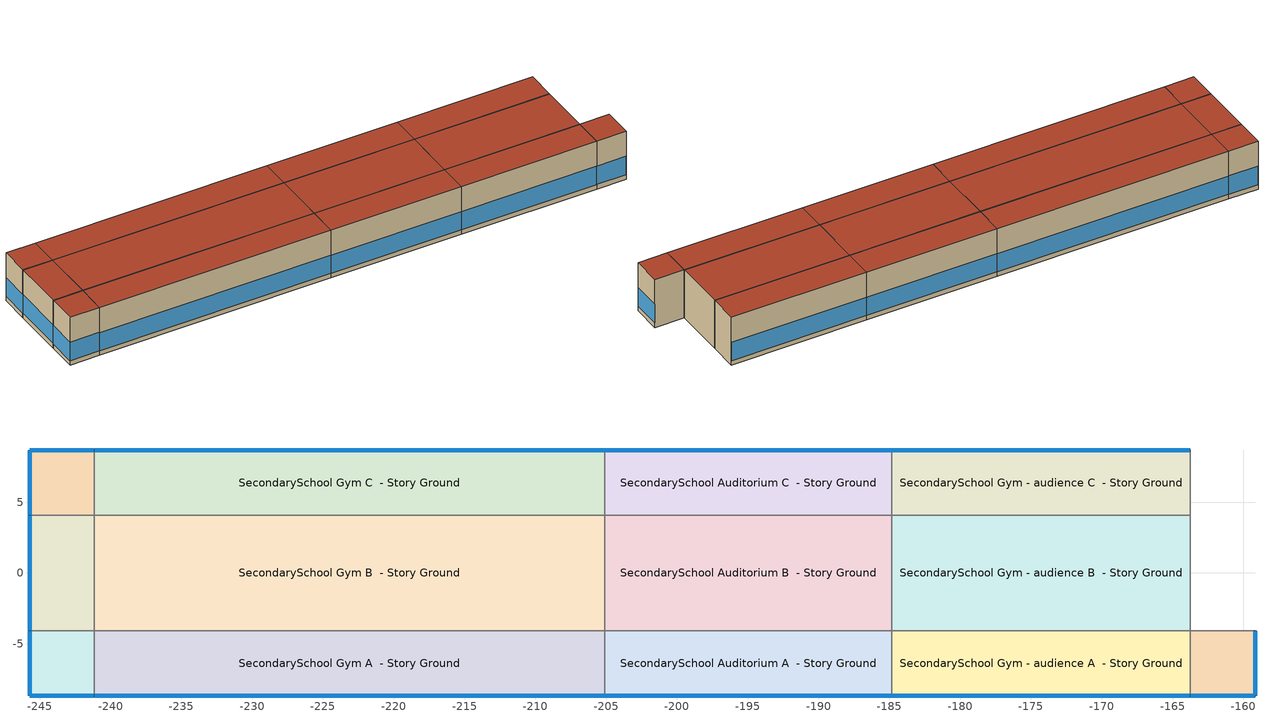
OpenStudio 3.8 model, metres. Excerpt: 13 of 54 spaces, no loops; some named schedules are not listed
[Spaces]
SecondarySchool Gym A end_a - Story Ground
 floor ground (Foundation F 126 Perim 914 Area 209): -245.72,-8.65 -245.72,-4.08 -241.15,-4.08 -241.15,-8.65 z0
 wall outside: -245.72,-4.08 -245.72,-8.65 -241.15,-8.65 z0:7.92
 wall to SecondarySchool Gym B end_a - Story Ground: -241.15,-4.08 -245.72,-4.08 z0:7.92
 wall to SecondarySchool Gym A  - Story Ground: -241.15,-8.65 -241.15,-4.08 z0:7.92
 window (Window U-1.01 SHGC 0.74): -245.7,-8.65 -241.18,-8.65 / -245.72,-4.11 -245.72,-8.63 z0.76:3.81
 roof outside: -241.15,-8.65 -241.15,-4.08 -245.72,-4.08 -245.72,-8.65 z7.92
SecondarySchool Gym B end_a - Story Ground
 floor ground (Foundation F 126 Perim 817 Area 3733): -245.72,-4.08 -245.72,4.08 -241.15,4.08 -241.15,-4.08 z0
 wall outside: -245.72,4.08 -245.72,-4.08 z0:7.92
 wall to SecondarySchool Gym C end_a - Story Ground: -241.15,4.08 -245.72,4.08 z0:7.92
 wall to SecondarySchool Gym B  - Story Ground: -241.15,-4.08 -241.15,4.08 z0:7.92
 window (Window U-1.01 SHGC 0.74): -245.72,4.06 -245.72,-4.06 z0.76:3.79
 roof outside: -241.15,-4.08 -241.15,4.08 -245.72,4.08 -245.72,-4.08 z7.92
SecondarySchool Gym C end_a - Story Ground
 floor ground (Foundation F 126 Perim 914 Area 209): -245.72,4.08 -245.72,8.65 -241.15,8.65 -241.15,4.08 z0
 wall outside: -241.15,8.65 -245.72,8.65 -245.72,4.08 z0:7.92
 wall to SecondarySchool Gym C  - Story Ground: -241.15,4.08 -241.15,8.65 z0:7.92
 window (Window U-1.01 SHGC 0.74): -245.72,8.63 -245.72,4.11 / -241.18,8.65 -245.7,8.65 z0.76:3.81
 roof outside: -241.15,4.08 -241.15,8.65 -245.72,8.65 -245.72,4.08 z7.92
SecondarySchool Gym A  - Story Ground
 floor ground (Foundation F 126 Perim 3604 Area 1648): -241.15,-8.65 -241.15,-4.08 -205.11,-4.08 -205.11,-8.65 z0
 wall outside: -241.15,-8.65 -205.11,-8.65 z0:7.92
 wall to SecondarySchool Gym B  - Story Ground: -205.11,-4.08 -241.15,-4.08 z0:7.92
 wall to SecondarySchool Auditorium A  - Story Ground: -205.11,-8.65 -205.11,-4.08 z0:7.92
 window (Window U-1.01 SHGC 0.74): -241.13,-8.65 -205.13,-8.65 z0.76:3.78
 roof outside: -205.11,-8.65 -205.11,-4.08 -241.15,-4.08 -241.15,-8.65 z7.92
SecondarySchool Gym B  - Story Ground
 floor ground (Foundation F 126 Perim 0 Area 29431): -241.15,-4.08 -241.15,4.08 -205.11,4.08 -205.11,-4.08 z0
 wall to SecondarySchool Gym C  - Story Ground: -205.11,4.08 -241.15,4.08 z0:7.92
 wall to SecondarySchool Auditorium B  - Story Ground: -205.11,-4.08 -205.11,4.08 z0:7.92
 roof outside: -205.11,-4.08 -205.11,4.08 -241.15,4.08 -241.15,-4.08 z7.92
SecondarySchool Gym C  - Story Ground
 floor ground (Foundation F 126 Perim 3604 Area 1648): -241.15,4.08 -241.15,8.65 -205.11,8.65 -205.11,4.08 z0
 wall outside: -205.11,8.65 -241.15,8.65 z0:7.92
 wall to SecondarySchool Auditorium C  - Story Ground: -205.11,4.08 -205.11,8.65 z0:7.92
 window (Window U-1.01 SHGC 0.74): -205.13,8.65 -241.13,8.65 z0.76:3.78
 roof outside: -205.11,4.08 -205.11,8.65 -241.15,8.65 -241.15,4.08 z7.92
SecondarySchool Auditorium A  - Story Ground
 floor ground (Foundation F 126 Perim 2029 Area 9276): -205.11,-8.65 -205.11,-4.08 -184.82,-4.08 -184.82,-8.65 z0
 wall outside: -205.11,-8.65 -184.82,-8.65 z0:7.92
 wall to SecondarySchool Auditorium B  - Story Ground: -184.82,-4.08 -205.11,-4.08 z0:7.92
 wall to SecondarySchool Gym - audience A  - Story Ground: -184.82,-8.65 -184.82,-4.08 z0:7.92
 window (Window U-1.01 SHGC 0.74): -205.08,-8.65 -184.84,-8.65 z0.76:3.78
 roof outside: -184.82,-8.65 -184.82,-4.08 -205.11,-4.08 -205.11,-8.65 z7.92
SecondarySchool Auditorium B  - Story Ground
 floor ground (Foundation F 126 Perim 0 Area 16566): -205.11,-4.08 -205.11,4.08 -184.82,4.08 -184.82,-4.08 z0
 wall to SecondarySchool Auditorium C  - Story Ground: -184.82,4.08 -205.11,4.08 z0:7.92
 wall to SecondarySchool Gym - audience B  - Story Ground: -184.82,-4.08 -184.82,4.08 z0:7.92
 roof outside: -184.82,-4.08 -184.82,4.08 -205.11,4.08 -205.11,-4.08 z7.92
SecondarySchool Auditorium C  - Story Ground
 floor ground (Foundation F 126 Perim 2029 Area 9276): -205.11,4.08 -205.11,8.65 -184.82,8.65 -184.82,4.08 z0
 wall outside: -184.82,8.65 -205.11,8.65 z0:7.92
 wall to SecondarySchool Gym - audience C  - Story Ground: -184.82,4.08 -184.82,8.65 z0:7.92
 window (Window U-1.01 SHGC 0.74): -184.84,8.65 -205.08,8.65 z0.76:3.78
 roof outside: -184.82,4.08 -184.82,8.65 -205.11,8.65 -205.11,4.08 z7.92
SecondarySchool Gym - audience A  - Story Ground
 floor ground (Foundation F 126 Perim 2107 Area 9633): -184.82,-8.65 -184.82,-4.08 -163.75,-4.08 -163.75,-8.65 z0
 wall outside: -184.82,-8.65 -163.75,-8.65 z0:7.92
 wall to SecondarySchool Gym - audience B  - Story Ground: -163.75,-4.08 -184.82,-4.08 z0:7.92
 wall to SecondarySchool Gym - audience A end_b - Story Ground: -163.75,-8.65 -163.75,-4.08 z0:7.92
 window (Window U-1.01 SHGC 0.74): -184.79,-8.65 -163.77,-8.65 z0.76:3.78
 roof outside: -163.75,-8.65 -163.75,-4.08 -184.82,-4.08 -184.82,-8.65 z7.92
SecondarySchool Gym - audience B  - Story Ground
 floor ground (Foundation F 126 Perim 0 Area 17204): -184.82,-4.08 -184.82,4.08 -163.75,4.08 -163.75,-4.08 z0
 wall to SecondarySchool Gym - audience C  - Story Ground: -163.75,4.08 -184.82,4.08 z0:7.92
 wall to SecondarySchool Gym - audience B end_b - Story Ground: -163.75,-4.08 -163.75,4.08 z0:7.92
 roof outside: -163.75,-4.08 -163.75,4.08 -184.82,4.08 -184.82,-4.08 z7.92
SecondarySchool Gym - audience C  - Story Ground
 floor ground (Foundation F 126 Perim 2107 Area 9633): -184.82,4.08 -184.82,8.65 -163.75,8.65 -163.75,4.08 z0
 wall outside: -163.75,8.65 -184.82,8.65 z0:7.92
 wall to SecondarySchool Gym - audience C end_b - Story Ground: -163.75,4.08 -163.75,8.65 z0:7.92
 window (Window U-1.01 SHGC 0.74): -163.77,8.65 -184.79,8.65 z0.76:3.78
 roof outside: -163.75,4.08 -163.75,8.65 -184.82,8.65 -184.82,4.08 z7.92
SecondarySchool Gym - audience A end_b - Story Ground
 floor ground (Foundation F 126 Perim 914 Area 209): -163.75,-8.65 -163.75,-4.08 -159.18,-4.08 -159.18,-8.65 z0
 wall outside: -163.75,-8.65 -159.18,-8.65 -159.18,-4.08 z0:7.92
 wall to SecondarySchool Gym - audience B end_b - Story Ground: -159.18,-4.08 -163.75,-4.08 z0:7.92
 window (Window U-1.01 SHGC 0.74): -163.72,-8.65 -159.2,-8.65 / -159.18,-8.63 -159.18,-4.11 z0.76:3.81
 roof outside: -159.18,-8.65 -159.18,-4.08 -163.75,-4.08 -163.75,-8.65 z7.92
[Site]
Washington Muni_IA_USA: Latitude {deg}=41.28; Longitude {deg}=-91.67; Time Zone {hr}=-6; Elevation {m}=230; Terrain=City
[Site:WaterMainsTemperature]
Calculation Method=Correlation; Annual Average Outdoor Air Temperature {C}=10.0308; Maximum Difference In Monthly Average Outdoor Air Temperatures {deltaC}=29.21
[SizingPeriod:DesignDay] Barometric Pressure {Pa}=98592; Rain Indicator=No; Snow Indicator=No; Day of Month=21; Daylight Saving Time Indicator=No; Humidity Condition Type=Wetbulb; Dry-Bulb Temperature Range Modifier Type=DefaultMultipliers
Name | Maximum Dry-Bulb Temperature {C} | Daily Dry-Bulb Temperature Range {deltaC} | Wind Speed {m/s} | Wind Direction {deg} | Month | Day Type | Wetbulb or DewPoint at Maximum Dry-Bulb {C} | Solar Model Indicator | ASHRAE Clear Sky Optical Depth for Beam Irradiance | ASHRAE Clear Sky Optical Depth for Diffuse Irradiance | Sky Clearness
Washington Muni Ann Clg .4% Condns DB=>MWB 1 | 33.8 | 10.8 | 4.3 | 220 | 7 | SummerDesignDay | 25.9 | ASHRAETau | 0.41 | 2.219
Washington Muni Ann Clg .4% Condns WB=>MDB 1 | 31.8 | 10.8 | 4.3 | 220 | 7 | SummerDesignDay | 27.8 | ASHRAETau | 0.41 | 2.219
Washington Muni Ann Htg 99.6% Condns DB 1 | -18.6 | 0 | 4.1 | 280 | 1 | WinterDesignDay | -18.6 | ASHRAEClearSky |  |  | 0
Washington Muni August .4% Condns DB=>MCWB 1 | 34.9 | 10.9 | 4.3 | 220 | 8 | SummerDesignDay | 26.3 | ASHRAETau | 0.379 | 2.348
[ClimateZones]
Climate Zone Institution Name 1=ASHRAE; Climate Zone Document Name 1=ANSI/ASHRAE Standard 169; Climate Zone Document Year 1=2006; Climate Zone Value 1=ASHRAE 169-2013-5A
[Building]
ComStock DOE Ref Pre-1980|SecondarySchool: North Axis {deg}=90; Default Construction Set=ComStock DOE Ref Pre-1980 - SecSchl - ASHRAE 169-2013-5A; Default Schedule Set=Building Default Schedule Set; Standards Building Type=SecondarySchool
[Site:GroundTemperature:FCfactorMethod]
January Ground Temperature {C}=9.7; February Ground Temperature {C}=6; March Ground Temperature {C}=-2.2; April Ground Temperature {C}=-3.4; May Ground Temperature {C}=-4.2; June Ground Temperature {C}=2.7; July Ground Temperature {C}=7.5; August Ground Temperature {C}=13.7; September Ground Temperature {C}=18.6; October Ground Temperature {C}=22; November Ground Temperature {C}=20.7; December Ground Temperature {C}=16.5
[Construction:FfactorGroundFloor] F-Factor {W/m-K}=1.26344
Name | Area {m2} | PerimeterExposed {m}
Foundation F 126 Perim 817 Area 3733 | 37.3318 | 8.16531
Foundation F 126 Perim 2107 Area 9633 | 96.3317 | 21.0699
Foundation F 126 Perim 2029 Area 9276 | 92.7573 | 20.2881
Foundation F 126 Perim 3604 Area 1648 | 164.795 | 36.0445
Foundation F 126 Perim 0 Area 29431 | 294.315 | 0
Foundation F 126 Perim 914 Area 209 | 20.9032 | 9.144
Foundation F 126 Perim 0 Area 17204 | 172.043 | 0
Foundation F 126 Perim 0 Area 16566 | 165.659 | 0
[DefaultConstructionSet]
ComStock DOE Ref Pre-1980 - SecSchl - ASHRAE 169-2013-5A: Default Exterior Surface Constructions=Default Surface Constructions 1; Default Interior Surface Constructions=Default Surface Constructions 2; Default Ground Contact Surface Constructions=Default Surface Constructions 3; Default Exterior SubSurface Constructions=Default Sub Surface Constructions 1; Default Interior SubSurface Constructions=Default Sub Surface Constructions 2; Interior Partition Construction=Typical Interior Partition
[DefaultSurfaceConstructions]
Name | Floor Construction | Wall Construction | Roof Ceiling Construction
Default Surface Constructions 1 | Typical Insulated Exterior Mass Floor | Typical Insulated Exterior Mass Wall R-6.41 | Typical IEAD Roof R-13.89
Default Surface Constructions 2 | Typical Interior Floor | Typical Interior Wall | Typical Interior Ceiling
Default Surface Constructions 3 | Typical Insulated Carpeted 6in Slab Floor | Typical Insulated Basement Mass Wall
[Construction]
Typical Insulated Exterior Mass Floor: 4 in. Normalweight Concrete Floor, Typical Carpet Pad
Typical IEAD Roof R-13.89: Roof Membrane, Typical Insulation R-12.77, Metal Roof Surface
Typical Interior Floor: 100mm Normalweight concrete floor, CP02 CARPET PAD
Typical Interior Wall: G01 13mm gypsum board, G01 13mm gypsum board
Typical Interior Ceiling: CP02 CARPET PAD, 100mm Normalweight concrete floor
Typical Insulated Carpeted 6in Slab Floor: 6 in. Normalweight Concrete Floor, Typical Carpet Pad
Typical Insulated Basement Mass Wall: 8 in. Concrete Block Basement Wall
U 0.62 SHGC 0.41 Simple Glazing Window U-0.62 SHGC 0.41: U 0.62 SHGC 0.41 Simple Glazing U-0.62 SHGC 0.41
U 0.62 SHGC 0.41 Simple Glazing Window U-0.62 SHGC 0.41 1: U 0.62 SHGC 0.41 Simple Glazing U-0.62 SHGC 0.41 1
Typical Insulated Metal Door: F08 Metal surface, Typical Insulation R-4.02
U 0.88 SHGC 0.16 Sgl Ref-A-L Clr 6mm: REF A CLEAR LO 6MM
Typical Overhead Door: Typical Insulation R-4.02
Typical Interior Window: Clear 3mm
Typical Interior Door; Typical Interior Partition: G05 25mm wood
Typical Insulated Exterior Mass Wall R-6.41: 1IN Stucco, 8IN CONCRETE HW RefBldg, Typical Insulation R-4.02, 1/2IN Gypsum
InteriorFurnishings 1: Std Wood 6inch 1
Window U-1.01 SHGC 0.74: Simple Glazing Single - No LowE - Clear - Aluminum
[Material] Thermal Absorptance=0.9
Name | Roughness | Thickness {m} | Conductivity {W/m-K} | Density {kg/m3} | Specific Heat {J/kg-K} | Solar Absorptance | Visible Absorptance
4 in. Normalweight Concrete Floor | MediumRough | 0.1016 | 2.31 | 2322 | 832 | 0.7 | 0.7
Roof Membrane | VeryRough | 0.0095 | 0.16 | 1121.29 | 1460 | 0.7 | 0.7
Metal Roof Surface; F08 Metal surface | Smooth | 0.0008 | 45.28 | 7824 | 500 | 0.7 | 0.7
100mm Normalweight concrete floor | MediumRough | 0.1016 | 2.31045 | 2322 | 832.557 | 0.7 | 0.7
G01 13mm gypsum board | Smooth | 0.0127 | 0.160031 | 800.001 | 1090.73 | 0.7 | 0.5
6 in. Normalweight Concrete Floor | MediumRough | 0.1524 | 2.31 | 2322 | 832 | 0.7 | 0.7
8 in. Concrete Block Basement Wall | MediumRough | 0.2032 | 1.326 | 1842 | 912 | 0.7 | 0.7
G05 25mm wood | MediumSmooth | 0.0254 | 0.15 | 608 | 1630 | 0.5 | 0.5
1IN Stucco | Smooth | 0.0253 | 0.6918 | 1858 | 837 | 0.7 | 0.92
8IN CONCRETE HW RefBldg | Rough | 0.2032 | 1.311 | 2240 | 836.8 | 0.7 | 0.7
1/2IN Gypsum | Smooth | 0.0127 | 0.16 | 784.9 | 830 | 0.4 | 0.4
Std Wood 6inch 1 | MediumSmooth | 0.15 | 0.12 | 540 | 1210 | 0.7 | 0.7
[Material:NoMass] Roughness=Smooth; Thermal Absorptance=0.9; Solar Absorptance=0.7
Name | Thermal Resistance {m2-K/W} | Visible Absorptance
Typical Carpet Pad; CP02 CARPET PAD | 0.21648 | 0.8
Typical Insulation R-12.77 | 2.24922 | 0.7
Typical Insulation R-4.02 | 0.708275 | 0.7
[DefaultSubSurfaceConstructions]
Name | Fixed Window Construction | Operable Window Construction | Door Construction | Glass Door Construction | Overhead Door Construction | Tubular Daylight Dome Construction | Tubular Daylight Diffuser Construction
Default Sub Surface Constructions 1 | U 0.62 SHGC 0.41 Simple Glazing Window U-0.62 SHGC 0.41 | U 0.62 SHGC 0.41 Simple Glazing Window U-0.62 SHGC 0.41 1 | Typical Insulated Metal Door | U 0.88 SHGC 0.16 Sgl Ref-A-L Clr 6mm | Typical Overhead Door | Typical Interior Window | Typical Interior Window
Default Sub Surface Constructions 2 | Typical Interior Window | Typical Interior Window | Typical Interior Door
[WindowMaterial:SimpleGlazingSystem]
Name | U-Factor {W/m2-K} | Solar Heat Gain Coefficient | Visible Transmittance
U 0.62 SHGC 0.41 Simple Glazing U-0.62 SHGC 0.41; U 0.62 SHGC 0.41 Simple Glazing U-0.62 SHGC 0.41 1 | 3.52052 | 0.41 | 0.32
Simple Glazing Single - No LowE - Clear - Aluminum | 5.73505 | 0.744 | 0.754
[WindowMaterial:Glazing] Optical Data Type=SpectralAverage; Infrared Transmittance at Normal Incidence=0; Front Side Infrared Hemispherical Emissivity=0.84; Conductivity {W/m-K}=0.9; Dirt Correction Factor for Solar and Visible Transmittance=1; Solar Diffusing=No
Name | Thickness {m} | Solar Transmittance at Normal Incidence | Front Side Solar Reflectance at Normal Incidence | Back Side Solar Reflectance at Normal Incidence | Visible Transmittance at Normal Incidence | Front Side Visible Reflectance at Normal Incidence | Back Side Visible Reflectance at Normal Incidence | Back Side Infrared Hemispherical Emissivity
REF A CLEAR LO 6MM | 0.006 | 0.066 | 0.341 | 0.493 | 0.08 | 0.41 | 0.37 | 0.4
Clear 3mm | 0.003 | 0.837 | 0.075 | 0.075 | 0.898 | 0.081 | 0.081 | 0.84
[SpaceType] Standards Building Type=SecondarySchool
Name | Default Schedule Set | Design Specification Outdoor Air Object | Standards Space Type
SecondarySchool Auditorium - ComStock DOE Ref Pre-1980 | SecondarySchool Auditorium Schedule Set | SecondarySchool Auditorium Ventilation | Auditorium
SecondarySchool Gym - audience - ComStock DOE Ref Pre-1980 | SecondarySchool Gym - audience Schedule Set | SecondarySchool Gym - audience Ventilation | Gym - audience
SecondarySchool Gym - ComStock DOE Ref Pre-1980 | SecondarySchool Gym Schedule Set | SecondarySchool Gym Ventilation | Gym
[BuildingStory]
Story Ground: Nominal Z Coordinate {m}=0; Nominal Floor to Floor Height {m}=3.9624
[Space] Building Story=Story Ground
Name | Space Type | Thermal Zone
SecondarySchool Gym A end_a - Story Ground | SecondarySchool Gym - ComStock DOE Ref Pre-1980 | Zone SecondarySchool Gym A end_a - Story Ground
SecondarySchool Gym B end_a - Story Ground | SecondarySchool Gym - ComStock DOE Ref Pre-1980 | Zone SecondarySchool Gym B end_a - Story Ground
SecondarySchool Gym C end_a - Story Ground | SecondarySchool Gym - ComStock DOE Ref Pre-1980 | Zone SecondarySchool Gym C end_a - Story Ground
SecondarySchool Gym A  - Story Ground | SecondarySchool Gym - ComStock DOE Ref Pre-1980 | Zone SecondarySchool Gym A  - Story Ground
SecondarySchool Gym B  - Story Ground | SecondarySchool Gym - ComStock DOE Ref Pre-1980 | Zone SecondarySchool Gym B  - Story Ground
SecondarySchool Gym C  - Story Ground | SecondarySchool Gym - ComStock DOE Ref Pre-1980 | Zone SecondarySchool Gym C  - Story Ground
SecondarySchool Auditorium A  - Story Ground | SecondarySchool Auditorium - ComStock DOE Ref Pre-1980 | Zone SecondarySchool Auditorium A  - Story Ground
SecondarySchool Auditorium B  - Story Ground | SecondarySchool Auditorium - ComStock DOE Ref Pre-1980 | Zone SecondarySchool Auditorium B  - Story Ground
SecondarySchool Auditorium C  - Story Ground | SecondarySchool Auditorium - ComStock DOE Ref Pre-1980 | Zone SecondarySchool Auditorium C  - Story Ground
SecondarySchool Gym - audience A  - Story Ground | SecondarySchool Gym - audience - ComStock DOE Ref Pre-1980 | Zone SecondarySchool Gym - audience A  - Story Ground
SecondarySchool Gym - audience B  - Story Ground | SecondarySchool Gym - audience - ComStock DOE Ref Pre-1980 | Zone SecondarySchool Gym - audience B  - Story Ground
SecondarySchool Gym - audience C  - Story Ground | SecondarySchool Gym - audience - ComStock DOE Ref Pre-1980 | Zone SecondarySchool Gym - audience C  - Story Ground
SecondarySchool Gym - audience A end_b - Story Ground | SecondarySchool Gym - audience - ComStock DOE Ref Pre-1980 | Zone SecondarySchool Gym - audience A end_b - Story Ground
[ThermalZone] Multiplier=1; Use Ideal Air Loads=No
Name | Thermostat
Zone SecondarySchool Gym A end_a - Story Ground | SecondarySchool Gym - ComStock DOE Ref Pre-1980 Thermostat 1
Zone SecondarySchool Gym B end_a - Story Ground | SecondarySchool Gym - ComStock DOE Ref Pre-1980 Thermostat 3
Zone SecondarySchool Gym C end_a - Story Ground | SecondarySchool Gym - ComStock DOE Ref Pre-1980 Thermostat 5
Zone SecondarySchool Gym A  - Story Ground | SecondarySchool Gym - ComStock DOE Ref Pre-1980 Thermostat
Zone SecondarySchool Gym B  - Story Ground | SecondarySchool Gym - ComStock DOE Ref Pre-1980 Thermostat 2
Zone SecondarySchool Gym C  - Story Ground | SecondarySchool Gym - ComStock DOE Ref Pre-1980 Thermostat 4
Zone SecondarySchool Auditorium A  - Story Ground | SecondarySchool Auditorium - ComStock DOE Ref Pre-1980 Thermostat
Zone SecondarySchool Auditorium B  - Story Ground | SecondarySchool Auditorium - ComStock DOE Ref Pre-1980 Thermostat 1
Zone SecondarySchool Auditorium C  - Story Ground | SecondarySchool Auditorium - ComStock DOE Ref Pre-1980 Thermostat 2
Zone SecondarySchool Gym - audience A  - Story Ground | SecondarySchool Gym - audience - ComStock DOE Ref Pre-1980 Thermostat
Zone SecondarySchool Gym - audience B  - Story Ground | SecondarySchool Gym - audience - ComStock DOE Ref Pre-1980 Thermostat 2
Zone SecondarySchool Gym - audience C  - Story Ground | SecondarySchool Gym - audience - ComStock DOE Ref Pre-1980 Thermostat 4
Zone SecondarySchool Gym - audience A end_b - Story Ground | SecondarySchool Gym - audience - ComStock DOE Ref Pre-1980 Thermostat 1
[People:Definition] Number of People Calculation Method=People/Area; Fraction Radiant=0.3
Name | People per Space Floor Area {person/m2}
SecondarySchool Auditorium People Definition; SecondarySchool Gym People Definition | 1.0004
SecondarySchool Gym - audience People Definition | 0.300313
[People] Work Efficiency Schedule=Work Efficiency Schedule; Clothing Insulation Schedule=Clothing Schedule; Air Velocity Schedule=Air Velocity Schedule; Multiplier=1
Name | People Definition | Space or SpaceType
SecondarySchool Auditorium People | SecondarySchool Auditorium People Definition | SecondarySchool Auditorium - ComStock DOE Ref Pre-1980
SecondarySchool Gym People | SecondarySchool Gym People Definition | SecondarySchool Gym - ComStock DOE Ref Pre-1980
SecondarySchool Gym - audience People | SecondarySchool Gym - audience People Definition | SecondarySchool Gym - audience - ComStock DOE Ref Pre-1980
[Lights:Definition] Design Level Calculation Method=Watts/Area; Fraction Visible=0.2; Return Air Fraction=0
Name | Watts per Space Floor Area {W/m2} | Fraction Radiant
SecondarySchool Gym - ComStock DOE Ref Pre-1980 General Lights Definition; SecondarySchool Gym - audience - ComStock DOE Ref Pre-1980 General Lights Definition | 8.2042 | 0.465
SecondarySchool Auditorium - ComStock DOE Ref Pre-1980 General Lights Definition | 1.29825 | 0.465
SecondarySchool Auditorium - ComStock DOE Ref Pre-1980 Wall Wash Lights Definition | 1.08131 | 0.125
[ElectricEquipment:Definition] Design Level Calculation Method=Watts/Area; Fraction Latent=0; Fraction Radiant=0.5; Fraction Lost=0
Name | Watts per Space Floor Area {W/m2}
SecondarySchool Auditorium Elec Equip Definition | 0.854897
SecondarySchool Gym Elec Equip Definition | 1.72838
SecondarySchool Gym - audience Elec Equip Definition | 0.850128
[ElectricEquipment] Schedule=Education_School BLDG_EQUIP_EndUseData BPR Adjusted
Name | Electric Equipment Definition | Space or SpaceType
SecondarySchool Auditorium Elec Equip | SecondarySchool Auditorium Elec Equip Definition | SecondarySchool Auditorium - ComStock DOE Ref Pre-1980
SecondarySchool Gym Elec Equip | SecondarySchool Gym Elec Equip Definition | SecondarySchool Gym - ComStock DOE Ref Pre-1980
SecondarySchool Gym - audience Elec Equip | SecondarySchool Gym - audience Elec Equip Definition | SecondarySchool Gym - audience - ComStock DOE Ref Pre-1980
[DesignSpecification:OutdoorAir] Outdoor Air Method=Sum
Name | Outdoor Air Flow per Person {m3/s-person}
SecondarySchool Auditorium Ventilation | 0.00707921
SecondarySchool Gym Ventilation; SecondarySchool Gym - audience Ventilation | 0.00943895
[DefaultScheduleSet]
Name | Number of People Schedule | People Activity Level Schedule | Lighting Schedule | Electric Equipment Schedule | Infiltration Schedule | Hours of Operation Schedule
SecondarySchool Auditorium Schedule Set | SecondarySchool Auditorium Occ | SecondarySchool Activity | Education_School BLDG_LIGHT_EndUseData | Education_School BLDG_EQUIP_EndUseData | SecondarySchool Infil
SecondarySchool Gym Schedule Set; SecondarySchool Gym - audience Schedule Set | SecondarySchool Gym Occ | SecondarySchool Activity | Education_School BLDG_LIGHT_EndUseData | Education_School BLDG_EQUIP_EndUseData | SecondarySchool Infil
Building Default Schedule Set |  |  |  |  |  | Building Hours of Operation NonResidential
[Exterior:Lights:Definition]
Name | Design Level {W}
Parking Areas and Drives Def (W/ft^2) | 0.0414577
Building Facades Def (W/ft^2) | 0.2
Main Entries Def (W/ft) | 30
Other Doors Def (W/ft) | 20
[Exterior:Lights] Schedule=Always On Discrete; Control Option=AstronomicalClock
Name | Exterior Lights Definition | Multiplier
Parking Areas and Drives | Parking Areas and Drives Def (W/ft^2) | 29548.9
Building Facades | Building Facades Def (W/ft^2) | 44261.3
Main Entries | Main Entries Def (W/ft) | 120
Other Doors | Other Doors Def (W/ft) | 73.5
[ThermostatSetpoint:DualSetpoint] Heating Setpoint Temperature Schedule=SecondarySchool HtgSetp; Cooling Setpoint Temperature Schedule=SecondarySchool ClgSetp
SecondarySchool Auditorium - ComStock DOE Ref Pre-1980 Thermostat; SecondarySchool Auditorium - ComStock DOE Ref Pre-1980 Thermostat 1; SecondarySchool Auditorium - ComStock DOE Ref Pre-1980 Thermostat 2; SecondarySchool Gym - audience - ComStock DOE Ref Pre-1980 Thermostat; SecondarySchool Gym - audience - ComStock DOE Ref Pre-1980 Thermostat 1; SecondarySchool Gym - audience - ComStock DOE Ref Pre-1980 Thermostat 2; SecondarySchool Gym - audience - ComStock DOE Ref Pre-1980 Thermostat 4; SecondarySchool Gym - ComStock DOE Ref Pre-1980 Thermostat; SecondarySchool Gym - ComStock DOE Ref Pre-1980 Thermostat 1; SecondarySchool Gym - ComStock DOE Ref Pre-1980 Thermostat 2; SecondarySchool Gym - ComStock DOE Ref Pre-1980 Thermostat 3; SecondarySchool Gym - ComStock DOE Ref Pre-1980 Thermostat 4; SecondarySchool Gym - ComStock DOE Ref Pre-1980 Thermostat 5
[InternalMass:Definition]
Internal Mass Definition 2: Construction=InteriorFurnishings 1; Design Level Calculation Method=SurfaceArea/Area; Surface Area per Space Floor Area=2
[InternalMass] Internal Mass Definition=Internal Mass Definition 2; Multiplier=1
Name | Space or SpaceType
SecondarySchool Gym - audience A  - Story Ground Mass | SecondarySchool Gym - audience A  - Story Ground
SecondarySchool Auditorium A  - Story Ground Mass | SecondarySchool Auditorium A  - Story Ground
SecondarySchool Gym C  - Story Ground Mass | SecondarySchool Gym C  - Story Ground
SecondarySchool Gym B  - Story Ground Mass | SecondarySchool Gym B  - Story Ground
SecondarySchool Gym A  - Story Ground Mass | SecondarySchool Gym A  - Story Ground
SecondarySchool Gym - audience A end_b - Story Ground Mass | SecondarySchool Gym - audience A end_b - Story Ground
SecondarySchool Gym - audience C  - Story Ground Mass | SecondarySchool Gym - audience C  - Story Ground
SecondarySchool Gym B end_a - Story Ground Mass | SecondarySchool Gym B end_a - Story Ground
SecondarySchool Gym - audience B  - Story Ground Mass | SecondarySchool Gym - audience B  - Story Ground
SecondarySchool Gym A end_a - Story Ground Mass | SecondarySchool Gym A end_a - Story Ground
SecondarySchool Auditorium C  - Story Ground Mass | SecondarySchool Auditorium C  - Story Ground
SecondarySchool Gym C end_a - Story Ground Mass | SecondarySchool Gym C end_a - Story Ground
SecondarySchool Auditorium B  - Story Ground Mass | SecondarySchool Auditorium B  - Story Ground
[Lights] Schedule=Education_School BLDG_LIGHT_EndUseData BPR Adjusted; Fraction Replaceable=1
Name | Lights Definition | Space or SpaceType
SecondarySchool Gym - ComStock DOE Ref Pre-1980 General Lighting | SecondarySchool Gym - ComStock DOE Ref Pre-1980 General Lights Definition | SecondarySchool Gym - ComStock DOE Ref Pre-1980
SecondarySchool Gym - audience - ComStock DOE Ref Pre-1980 General Lighting | SecondarySchool Gym - audience - ComStock DOE Ref Pre-1980 General Lights Definition | SecondarySchool Gym - audience - ComStock DOE Ref Pre-1980
SecondarySchool Auditorium - ComStock DOE Ref Pre-1980 General Lighting | SecondarySchool Auditorium - ComStock DOE Ref Pre-1980 General Lights Definition | SecondarySchool Auditorium - ComStock DOE Ref Pre-1980
SecondarySchool Auditorium - ComStock DOE Ref Pre-1980 Wall Wash Lighting | SecondarySchool Auditorium - ComStock DOE Ref Pre-1980 Wall Wash Lights Definition | SecondarySchool Auditorium - ComStock DOE Ref Pre-1980
[SpaceInfiltration:DesignFlowRate] Design Flow Rate Calculation Method=Flow/ExteriorArea; Flow per Exterior Surface Area {m3/s-m2}=0.000413282; Velocity Term Coefficient=0
Name | Space or SpaceType | Schedule | Constant Term Coefficient | Temperature Term Coefficient | Velocity Squared Term Coefficient
SecondarySchool Gym - audience A  - Story Ground HVAC On Infiltration | SecondarySchool Gym - audience A  - Story Ground | Infiltration HVAC On Schedule | 0.1019 | 0.0077 | 0.0877
SecondarySchool Gym - audience A  - Story Ground HVAC Off Infiltration | SecondarySchool Gym - audience A  - Story Ground | Infiltration HVAC Off Schedule | 0 | 0.0156 | 0.105
SecondarySchool Auditorium A  - Story Ground HVAC On Infiltration | SecondarySchool Auditorium A  - Story Ground | Infiltration HVAC On Schedule | 0.1019 | 0.0077 | 0.0877
SecondarySchool Auditorium A  - Story Ground HVAC Off Infiltration | SecondarySchool Auditorium A  - Story Ground | Infiltration HVAC Off Schedule | 0 | 0.0156 | 0.105
SecondarySchool Gym C  - Story Ground HVAC On Infiltration | SecondarySchool Gym C  - Story Ground | Infiltration HVAC On Schedule | 0.1019 | 0.0077 | 0.0877
SecondarySchool Gym C  - Story Ground HVAC Off Infiltration | SecondarySchool Gym C  - Story Ground | Infiltration HVAC Off Schedule | 0 | 0.0156 | 0.105
SecondarySchool Gym B  - Story Ground HVAC On Infiltration | SecondarySchool Gym B  - Story Ground | Infiltration HVAC On Schedule | 0.1019 | 0.0077 | 0.0877
SecondarySchool Gym B  - Story Ground HVAC Off Infiltration | SecondarySchool Gym B  - Story Ground | Infiltration HVAC Off Schedule | 0 | 0.0156 | 0.105
SecondarySchool Gym A  - Story Ground HVAC On Infiltration | SecondarySchool Gym A  - Story Ground | Infiltration HVAC On Schedule | 0.1019 | 0.0077 | 0.0877
SecondarySchool Gym A  - Story Ground HVAC Off Infiltration | SecondarySchool Gym A  - Story Ground | Infiltration HVAC Off Schedule | 0 | 0.0156 | 0.105
SecondarySchool Gym - audience A end_b - Story Ground HVAC On Infiltration | SecondarySchool Gym - audience A end_b - Story Ground | Infiltration HVAC On Schedule | 0.1019 | 0.0077 | 0.0877
SecondarySchool Gym - audience A end_b - Story Ground HVAC Off Infiltration | SecondarySchool Gym - audience A end_b - Story Ground | Infiltration HVAC Off Schedule | 0 | 0.0156 | 0.105
SecondarySchool Gym - audience C  - Story Ground HVAC On Infiltration | SecondarySchool Gym - audience C  - Story Ground | Infiltration HVAC On Schedule | 0.1019 | 0.0077 | 0.0877
SecondarySchool Gym - audience C  - Story Ground HVAC Off Infiltration | SecondarySchool Gym - audience C  - Story Ground | Infiltration HVAC Off Schedule | 0 | 0.0156 | 0.105
SecondarySchool Gym B end_a - Story Ground HVAC On Infiltration | SecondarySchool Gym B end_a - Story Ground | Infiltration HVAC On Schedule | 0.1019 | 0.0077 | 0.0877
SecondarySchool Gym B end_a - Story Ground HVAC Off Infiltration | SecondarySchool Gym B end_a - Story Ground | Infiltration HVAC Off Schedule | 0 | 0.0156 | 0.105
SecondarySchool Gym - audience B  - Story Ground HVAC On Infiltration | SecondarySchool Gym - audience B  - Story Ground | Infiltration HVAC On Schedule | 0.1019 | 0.0077 | 0.0877
SecondarySchool Gym - audience B  - Story Ground HVAC Off Infiltration | SecondarySchool Gym - audience B  - Story Ground | Infiltration HVAC Off Schedule | 0 | 0.0156 | 0.105
SecondarySchool Gym A end_a - Story Ground HVAC On Infiltration | SecondarySchool Gym A end_a - Story Ground | Infiltration HVAC On Schedule | 0.1019 | 0.0077 | 0.0877
SecondarySchool Gym A end_a - Story Ground HVAC Off Infiltration | SecondarySchool Gym A end_a - Story Ground | Infiltration HVAC Off Schedule | 0 | 0.0156 | 0.105
SecondarySchool Auditorium C  - Story Ground HVAC On Infiltration | SecondarySchool Auditorium C  - Story Ground | Infiltration HVAC On Schedule | 0.1019 | 0.0077 | 0.0877
SecondarySchool Auditorium C  - Story Ground HVAC Off Infiltration | SecondarySchool Auditorium C  - Story Ground | Infiltration HVAC Off Schedule | 0 | 0.0156 | 0.105
SecondarySchool Gym C end_a - Story Ground HVAC On Infiltration | SecondarySchool Gym C end_a - Story Ground | Infiltration HVAC On Schedule | 0.1019 | 0.0077 | 0.0877
SecondarySchool Gym C end_a - Story Ground HVAC Off Infiltration | SecondarySchool Gym C end_a - Story Ground | Infiltration HVAC Off Schedule | 0 | 0.0156 | 0.105
SecondarySchool Auditorium B  - Story Ground HVAC On Infiltration | SecondarySchool Auditorium B  - Story Ground | Infiltration HVAC On Schedule | 0.1019 | 0.0077 | 0.0877
SecondarySchool Auditorium B  - Story Ground HVAC Off Infiltration | SecondarySchool Auditorium B  - Story Ground | Infiltration HVAC Off Schedule | 0 | 0.0156 | 0.105
[Schedule:Ruleset]
Name | Default Day Schedule | Summer Design Day Schedule | Winter Design Day Schedule
Clothing Schedule | Clothing Schedule Default Winter Clothes
Air Velocity Schedule | Air Velocity Schedule Default
Work Efficiency Schedule | Work Efficiency Schedule Default
SecondarySchool Auditorium Occ | SecondarySchool Auditorium Occ Default | SecondarySchool Auditorium Occ Summer Design Day | SecondarySchool Auditorium Occ Winter Design Day
SecondarySchool Activity | SecondarySchool Activity Default | SecondarySchool Activity Summer Design Day | SecondarySchool Activity Winter Design Day
Education_School BLDG_LIGHT_EndUseData | Education_School BLDG_LIGHT_EndUseData Default | Education_School BLDG_LIGHT_EndUseData Summer Design Day | Education_School BLDG_LIGHT_EndUseData Winter Design Day
Education_School BLDG_EQUIP_EndUseData | Education_School BLDG_EQUIP_EndUseData Default | Education_School BLDG_EQUIP_EndUseData Summer Design Day | Education_School BLDG_EQUIP_EndUseData Winter Design Day
SecondarySchool Infil | SecondarySchool Infil Default | SecondarySchool Infil Summer Design Day | SecondarySchool Infil Winter Design Day
SecondarySchool Gym Occ | SecondarySchool Gym Occ Default | SecondarySchool Gym Occ Summer Design Day | SecondarySchool Gym Occ Winter Design Day
SecondarySchool HtgSetp | SecondarySchool HtgSetp Default | Schedule Day 5 | Schedule Day 6
SecondarySchool ClgSetp | SecondarySchool ClgSetp Default | Schedule Day 2 | Schedule Day 3
Building Hours of Operation NonResidential | Building Hours of Operation NonResidential Default | Building Hours of Operation NonResidential Summer Design Day | Building Hours of Operation NonResidential Winter Design Day
Education_School BLDG_LIGHT_EndUseData BPR Adjusted | Education_School BLDG_LIGHT_EndUseData Default 1 | Education_School BLDG_LIGHT_EndUseData Summer Design Day 1 | Education_School BLDG_LIGHT_EndUseData Winter Design Day 1
Education_School BLDG_EQUIP_EndUseData BPR Adjusted | Education_School BLDG_EQUIP_EndUseData Default 1 | Education_School BLDG_EQUIP_EndUseData Summer Design Day 1 | Education_School BLDG_EQUIP_EndUseData Winter Design Day 1
Infiltration HVAC On Schedule | Building Hours of Operation NonResidential Default 1 | Building Hours of Operation NonResidential Summer Design Day 1 | Building Hours of Operation NonResidential Winter Design Day 1
Infiltration HVAC Off Schedule | Infiltration HVAC Off Schedule Default Day Schedule | Infiltration HVAC Off Schedule Summer Design Day Schedule 1 | Infiltration HVAC Off Schedule Winter Design Day Schedule 1
[Schedule:Day]
SecondarySchool Activity Default: Average, 24, 0, 120
SecondarySchool Activity Winter Design Day; SecondarySchool Activity Summer Design Day: 24, 0, 120
SecondarySchool Gym Occ Default: Average, 5, 30, 0, 5, 45, 0.021875, 6, 0, 0.04375, 6, 15, 0.065625, 6, 30, 0.0875, 6, 45, 0.109375, 7, 0, 0.13125, 7, 15, 0.153125, 7, 30, 0.175, 7, 45, 0.196875, 8, 0, 0.21875, 8, 15, 0.240625, 8, 30, 0.2625, 8, 45, 0.284375, 9, 0, 0.30625, 9, 15, 0.328125, 9, 30, 0.35, 11, 52, 0.35, 12, 7, 0.413158, 12, 22, 0.476316, 12, 37, 0.539474, 12, 52, 0.602632, 13, 7, 0.665789, 13, 22, 0.728947, 13, 37, 0.792105, 13, 52, 0.855263, 14, 7, 0.918421, 14, 15, 0.95, 15, 45, 0.95, 16, 0, 0.870833, 16, 15, 0.791667, 16, 30, 0.7125, 16, 45, 0.633333, 17, 0, 0.554167, 17, 15, 0.475, 17, 30, 0.395833, 17, 45, 0.316667, 18, 0, 0.2375, 18, 15, 0.158333, 18, 30, 0.0791667, 18, 45, 0, 24, 0, 0
SecondarySchool Gym Occ Summer Design Day: 8, 0, 0, 21, 0, 0.35, 24, 0, 0
SecondarySchool Gym Occ Winter Design Day; Infiltration HVAC Off Schedule Summer Design Day Schedule 1; Infiltration HVAC Off Schedule Winter Design Day Schedule 1: 24, 0, 0
SecondarySchool HtgSetp Default: Average, 6, 0, 16.1111, 21, 0, 20, 24, 0, 16.1111
SecondarySchool ClgSetp Default: Average, 6, 0, 26.6667, 21, 0, 21.6667, 24, 0, 26.6667
Building Hours of Operation NonResidential Default; Building Hours of Operation NonResidential Default 1: 7, 30, 0, 17, 15, 1, 24, 0, 0
Building Hours of Operation NonResidential Winter Design Day; Building Hours of Operation NonResidential Summer Design Day; Building Hours of Operation NonResidential Summer Design Day 1; Building Hours of Operation NonResidential Winter Design Day 1: 24, 0, 1
Infiltration HVAC Off Schedule Default Day Schedule: 7, 30, 1, 17, 15, 0, 24, 0, 1
Schedule Day 2; Schedule Day 3: 24, 0, 21.6667
Schedule Day 5; Schedule Day 6: 24, 0, 20
[Schedule:Rule]
Schedule Rule 27: Schedule Ruleset=SecondarySchool Gym Occ; Rule Order=4; Day Schedule=SecondarySchool Gym Occ Wkdy Day; Apply Monday=Yes; Apply Tuesday=Yes; Apply Wednesday=Yes; Apply Thursday=Yes; Apply Friday=Yes; Date Specification Type=DateRange; Start Month=9; Start Day=1; End Month=12; End Day=31
Schedule Rule 28: Schedule Ruleset=SecondarySchool Gym Occ; Rule Order=3; Day Schedule=SecondarySchool Gym Occ Wkdy|SmrDsn Day; Apply Monday=Yes; Apply Tuesday=Yes; Apply Wednesday=Yes; Apply Thursday=Yes; Apply Friday=Yes; Date Specification Type=DateRange; Start Month=7; Start Day=1; End Month=9; End Day=1
Schedule Rule 29: Schedule Ruleset=SecondarySchool Gym Occ; Rule Order=2; Day Schedule=SecondarySchool Gym Occ Wknd Day; Date Specification Type=DateRange; Start Month=1; Start Day=1; End Month=6; End Day=30; Apply Sunday=Yes; Apply Saturday=Yes
Schedule Rule 30: Schedule Ruleset=SecondarySchool Gym Occ; Rule Order=1; Day Schedule=SecondarySchool Gym Occ Wknd Day 1; Date Specification Type=DateRange; Start Month=7; Start Day=1; End Month=9; End Day=1; Apply Sunday=Yes; Apply Saturday=Yes
Schedule Rule 31: Schedule Ruleset=SecondarySchool Gym Occ; Rule Order=0; Day Schedule=SecondarySchool Gym Occ Wknd Day 2; Date Specification Type=DateRange; Start Month=9; Start Day=1; End Month=12; End Day=31; Apply Sunday=Yes; Apply Saturday=Yes
Schedule Rule 49: Schedule Ruleset=SecondarySchool HtgSetp; Rule Order=1; Day Schedule=SecondarySchool HtgSetp Wknd|Wkdy Day; Apply Monday=Yes; Apply Tuesday=Yes; Apply Wednesday=Yes; Apply Thursday=Yes; Apply Friday=Yes; Date Specification Type=DateRange; Start Month=7; Start Day=1; End Month=9; End Day=1; Apply Sunday=Yes; Apply Saturday=Yes
Schedule Rule 50: Schedule Ruleset=SecondarySchool HtgSetp; Rule Order=0; Day Schedule=SecondarySchool HtgSetp Wknd|Wkdy Day 1; Apply Monday=Yes; Apply Tuesday=Yes; Apply Wednesday=Yes; Apply Thursday=Yes; Apply Friday=Yes; Date Specification Type=DateRange; Start Month=9; Start Day=1; End Month=12; End Day=31; Apply Sunday=Yes; Apply Saturday=Yes
Schedule Rule 51: Schedule Ruleset=SecondarySchool ClgSetp; Rule Order=1; Day Schedule=SecondarySchool ClgSetp Wknd|Wkdy Day; Apply Monday=Yes; Apply Tuesday=Yes; Apply Wednesday=Yes; Apply Thursday=Yes; Apply Friday=Yes; Date Specification Type=DateRange; Start Month=7; Start Day=1; End Month=9; End Day=1; Apply Sunday=Yes; Apply Saturday=Yes
Schedule Rule 52: Schedule Ruleset=SecondarySchool ClgSetp; Rule Order=0; Day Schedule=SecondarySchool ClgSetp Wknd|Wkdy Day 1; Apply Monday=Yes; Apply Tuesday=Yes; Apply Wednesday=Yes; Apply Thursday=Yes; Apply Friday=Yes; Date Specification Type=DateRange; Start Month=9; Start Day=1; End Month=12; End Day=31; Apply Sunday=Yes; Apply Saturday=Yes
Building Hours of Operation NonResidential Sunday Rule: Schedule Ruleset=Building Hours of Operation NonResidential; Rule Order=0; Day Schedule=Building Hours of Operation NonResidential Sunday; Date Specification Type=DateRange; Start Month=1; Start Day=1; End Month=12; End Day=31; Apply Sunday=Yes; Apply Saturday=Yes
autogen Schedule Rule 52 2: Schedule Ruleset=SecondarySchool ClgSetp; Rule Order=2; Day Schedule=autogen Schedule Rule 52 2_day_sch; Apply Monday=Yes; Apply Tuesday=Yes; Apply Wednesday=Yes; Apply Thursday=Yes; Apply Friday=Yes; Date Specification Type=SpecificDates; Apply Sunday=Yes; Apply Saturday=Yes; Specific Month 1=9; Specific Day 1=1; Specific Month 2=9; Specific Day 2=2; Specific Month 3=9; Specific Day 3=8; Specific Month 4=9; Specific Day 4=9; Specific Month 5=9; Specific Day 5=15; Specific Month 6=9; Specific Day 6=16; Specific Month 7=9; Specific Day 7=22; Specific Month 8=9; Specific Day 8=23; Specific Month 9=9; Specific Day 9=29; Specific Month 10=9; Specific Day 10=30; Specific Month 11=10; Specific Day 11=6; Specific Month 12=10; Specific Day 12=7; Specific Month 13=10; Specific Day 13=13; Specific Month 14=10; Specific Day 14=14; Specific Month 15=10; Specific Day 15=20; Specific Month 16=10; Specific Day 16=21; Specific Month 17=10; Specific Day 17=27; Specific Month 18=10; Specific Day 18=28; Specific Month 19=11; Specific Day 19=3; Specific Month 20=11; Specific Day 20=4; Specific Month 21=11; Specific Day 21=10; Specific Month 22=11; Specific Day 22=11; Specific Month 23=11; Specific Day 23=17; Specific Month 24=11; Specific Day 24=18; Specific Month 25=11; Specific Day 25=24; Specific Month 26=11; Specific Day 26=25; Specific Month 27=12; Specific Day 27=1; Specific Month 28=12; Specific Day 28=2; Specific Month 29=12; Specific Day 29=8; Specific Month 30=12; Specific Day 30=9; Specific Month 31=12; Specific Day 31=15; Specific Month 32=12; Specific Day 32=16; Specific Month 33=12; Specific Day 33=22; Specific Month 34=12; Specific Day 34=23; Specific Month 35=12; Specific Day 35=29; Specific Month 36=12; Specific Day 36=30
autogen Schedule Rule 51 3: Schedule Ruleset=SecondarySchool ClgSetp; Rule Order=3; Day Schedule=autogen Schedule Rule 51 3_day_sch; Apply Monday=Yes; Apply Tuesday=Yes; Apply Wednesday=Yes; Apply Thursday=Yes; Apply Friday=Yes; Date Specification Type=SpecificDates; Apply Sunday=Yes; Apply Saturday=Yes; Specific Month 1=7; Specific Day 1=1; Specific Month 2=7; Specific Day 2=7; Specific Month 3=7; Specific Day 3=8; Specific Month 4=7; Specific Day 4=14; Specific Month 5=7; Specific Day 5=15; Specific Month 6=7; Specific Day 6=21; Specific Month 7=7; Specific Day 7=22; Specific Month 8=7; Specific Day 8=28; Specific Month 9=7; Specific Day 9=29; Specific Month 10=8; Specific Day 10=4; Specific Month 11=8; Specific Day 11=5; Specific Month 12=8; Specific Day 12=11; Specific Month 13=8; Specific Day 13=12; Specific Month 14=8; Specific Day 14=18; Specific Month 15=8; Specific Day 15=19; Specific Month 16=8; Specific Day 16=25; Specific Month 17=8; Specific Day 17=26
autogen SecondarySchool ClgSetp 4: Schedule Ruleset=SecondarySchool ClgSetp; Rule Order=4; Day Schedule=autogen SecondarySchool ClgSetp 4_day_sch; Apply Monday=Yes; Apply Tuesday=Yes; Apply Wednesday=Yes; Apply Thursday=Yes; Apply Friday=Yes; Date Specification Type=SpecificDates; Apply Sunday=Yes; Apply Saturday=Yes; Specific Month 1=1; Specific Day 1=6; Specific Month 2=1; Specific Day 2=7; Specific Month 3=1; Specific Day 3=13; Specific Month 4=1; Specific Day 4=14; Specific Month 5=1; Specific Day 5=20; Specific Month 6=1; Specific Day 6=21; Specific Month 7=1; Specific Day 7=27; Specific Month 8=1; Specific Day 8=28; Specific Month 9=2; Specific Day 9=3; Specific Month 10=2; Specific Day 10=4; Specific Month 11=2; Specific Day 11=10; Specific Month 12=2; Specific Day 12=11; Specific Month 13=2; Specific Day 13=17; Specific Month 14=2; Specific Day 14=18; Specific Month 15=2; Specific Day 15=24; Specific Month 16=2; Specific Day 16=25; Specific Month 17=3; Specific Day 17=3; Specific Month 18=3; Specific Day 18=4; Specific Month 19=3; Specific Day 19=10; Specific Month 20=3; Specific Day 20=11; Specific Month 21=3; Specific Day 21=17; Specific Month 22=3; Specific Day 22=18; Specific Month 23=3; Specific Day 23=24; Specific Month 24=3; Specific Day 24=25; Specific Month 25=3; Specific Day 25=31; Specific Month 26=4; Specific Day 26=1; Specific Month 27=4; Specific Day 27=7; Specific Month 28=4; Specific Day 28=8; Specific Month 29=4; Specific Day 29=14; Specific Month 30=4; Specific Day 30=15; Specific Month 31=4; Specific Day 31=21; Specific Month 32=4; Specific Day 32=22; Specific Month 33=4; Specific Day 33=28; Specific Month 34=4; Specific Day 34=29; Specific Month 35=5; Specific Day 35=5; Specific Month 36=5; Specific Day 36=6; Specific Month 37=5; Specific Day 37=12; Specific Month 38=5; Specific Day 38=13; Specific Month 39=5; Specific Day 39=19; Specific Month 40=5; Specific Day 40=20; Specific Month 41=5; Specific Day 41=26; Specific Month 42=5; Specific Day 42=27; Specific Month 43=6; Specific Day 43=2; Specific Month 44=6; Specific Day 44=3; Specific Month 45=6; Specific Day 45=9; Specific Month 46=6; Specific Day 46=10; Specific Month 47=6; Specific Day 47=16; Specific Month 48=6; Specific Day 48=17; Specific Month 49=6; Specific Day 49=23; Specific Month 50=6; Specific Day 50=24; Specific Month 51=6; Specific Day 51=30
autogen Schedule Rule 50 2: Schedule Ruleset=SecondarySchool HtgSetp; Rule Order=2; Day Schedule=autogen Schedule Rule 50 2_day_sch; Apply Monday=Yes; Apply Tuesday=Yes; Apply Wednesday=Yes; Apply Thursday=Yes; Apply Friday=Yes; Date Specification Type=SpecificDates; Apply Sunday=Yes; Apply Saturday=Yes; Specific Month 1=9; Specific Day 1=1; Specific Month 2=9; Specific Day 2=2; Specific Month 3=9; Specific Day 3=8; Specific Month 4=9; Specific Day 4=9; Specific Month 5=9; Specific Day 5=15; Specific Month 6=9; Specific Day 6=16; Specific Month 7=9; Specific Day 7=22; Specific Month 8=9; Specific Day 8=23; Specific Month 9=9; Specific Day 9=29; Specific Month 10=9; Specific Day 10=30; Specific Month 11=10; Specific Day 11=6; Specific Month 12=10; Specific Day 12=7; Specific Month 13=10; Specific Day 13=13; Specific Month 14=10; Specific Day 14=14; Specific Month 15=10; Specific Day 15=20; Specific Month 16=10; Specific Day 16=21; Specific Month 17=10; Specific Day 17=27; Specific Month 18=10; Specific Day 18=28; Specific Month 19=11; Specific Day 19=3; Specific Month 20=11; Specific Day 20=4; Specific Month 21=11; Specific Day 21=10; Specific Month 22=11; Specific Day 22=11; Specific Month 23=11; Specific Day 23=17; Specific Month 24=11; Specific Day 24=18; Specific Month 25=11; Specific Day 25=24; Specific Month 26=11; Specific Day 26=25; Specific Month 27=12; Specific Day 27=1; Specific Month 28=12; Specific Day 28=2; Specific Month 29=12; Specific Day 29=8; Specific Month 30=12; Specific Day 30=9; Specific Month 31=12; Specific Day 31=15; Specific Month 32=12; Specific Day 32=16; Specific Month 33=12; Specific Day 33=22; Specific Month 34=12; Specific Day 34=23; Specific Month 35=12; Specific Day 35=29; Specific Month 36=12; Specific Day 36=30
autogen Schedule Rule 49 3: Schedule Ruleset=SecondarySchool HtgSetp; Rule Order=3; Day Schedule=autogen Schedule Rule 49 3_day_sch; Apply Monday=Yes; Apply Tuesday=Yes; Apply Wednesday=Yes; Apply Thursday=Yes; Apply Friday=Yes; Date Specification Type=SpecificDates; Apply Sunday=Yes; Apply Saturday=Yes; Specific Month 1=7; Specific Day 1=1; Specific Month 2=7; Specific Day 2=7; Specific Month 3=7; Specific Day 3=8; Specific Month 4=7; Specific Day 4=14; Specific Month 5=7; Specific Day 5=15; Specific Month 6=7; Specific Day 6=21; Specific Month 7=7; Specific Day 7=22; Specific Month 8=7; Specific Day 8=28; Specific Month 9=7; Specific Day 9=29; Specific Month 10=8; Specific Day 10=4; Specific Month 11=8; Specific Day 11=5; Specific Month 12=8; Specific Day 12=11; Specific Month 13=8; Specific Day 13=12; Specific Month 14=8; Specific Day 14=18; Specific Month 15=8; Specific Day 15=19; Specific Month 16=8; Specific Day 16=25; Specific Month 17=8; Specific Day 17=26
autogen SecondarySchool HtgSetp 4: Schedule Ruleset=SecondarySchool HtgSetp; Rule Order=4; Day Schedule=autogen SecondarySchool HtgSetp 4_day_sch; Apply Monday=Yes; Apply Tuesday=Yes; Apply Wednesday=Yes; Apply Thursday=Yes; Apply Friday=Yes; Date Specification Type=SpecificDates; Apply Sunday=Yes; Apply Saturday=Yes; Specific Month 1=1; Specific Day 1=6; Specific Month 2=1; Specific Day 2=7; Specific Month 3=1; Specific Day 3=13; Specific Month 4=1; Specific Day 4=14; Specific Month 5=1; Specific Day 5=20; Specific Month 6=1; Specific Day 6=21; Specific Month 7=1; Specific Day 7=27; Specific Month 8=1; Specific Day 8=28; Specific Month 9=2; Specific Day 9=3; Specific Month 10=2; Specific Day 10=4; Specific Month 11=2; Specific Day 11=10; Specific Month 12=2; Specific Day 12=11; Specific Month 13=2; Specific Day 13=17; Specific Month 14=2; Specific Day 14=18; Specific Month 15=2; Specific Day 15=24; Specific Month 16=2; Specific Day 16=25; Specific Month 17=3; Specific Day 17=3; Specific Month 18=3; Specific Day 18=4; Specific Month 19=3; Specific Day 19=10; Specific Month 20=3; Specific Day 20=11; Specific Month 21=3; Specific Day 21=17; Specific Month 22=3; Specific Day 22=18; Specific Month 23=3; Specific Day 23=24; Specific Month 24=3; Specific Day 24=25; Specific Month 25=3; Specific Day 25=31; Specific Month 26=4; Specific Day 26=1; Specific Month 27=4; Specific Day 27=7; Specific Month 28=4; Specific Day 28=8; Specific Month 29=4; Specific Day 29=14; Specific Month 30=4; Specific Day 30=15; Specific Month 31=4; Specific Day 31=21; Specific Month 32=4; Specific Day 32=22; Specific Month 33=4; Specific Day 33=28; Specific Month 34=4; Specific Day 34=29; Specific Month 35=5; Specific Day 35=5; Specific Month 36=5; Specific Day 36=6; Specific Month 37=5; Specific Day 37=12; Specific Month 38=5; Specific Day 38=13; Specific Month 39=5; Specific Day 39=19; Specific Month 40=5; Specific Day 40=20; Specific Month 41=5; Specific Day 41=26; Specific Month 42=5; Specific Day 42=27; Specific Month 43=6; Specific Day 43=2; Specific Month 44=6; Specific Day 44=3; Specific Month 45=6; Specific Day 45=9; Specific Month 46=6; Specific Day 46=10; Specific Month 47=6; Specific Day 47=16; Specific Month 48=6; Specific Day 48=17; Specific Month 49=6; Specific Day 49=23; Specific Month 50=6; Specific Day 50=24; Specific Month 51=6; Specific Day 51=30
Building Hours of Operation NonResidential Sunday Rule 1: Schedule Ruleset=Infiltration HVAC On Schedule; Rule Order=0; Day Schedule=Building Hours of Operation NonResidential Sunday 1; Date Specification Type=DateRange; Start Month=1; Start Day=1; End Month=12; End Day=31; Apply Sunday=Yes; Apply Saturday=Yes
Infiltration HVAC Off Schedule Schedule Day 0 Rule: Schedule Ruleset=Infiltration HVAC Off Schedule; Rule Order=0; Day Schedule=Infiltration HVAC Off Schedule Schedule Day 0 1; Apply Monday=No; Apply Tuesday=No; Apply Wednesday=No; Apply Thursday=No; Apply Friday=No; Apply Sunday=Yes; Apply Saturday=Yes
[Schedule:Constant]
Always On Discrete: Value=1
